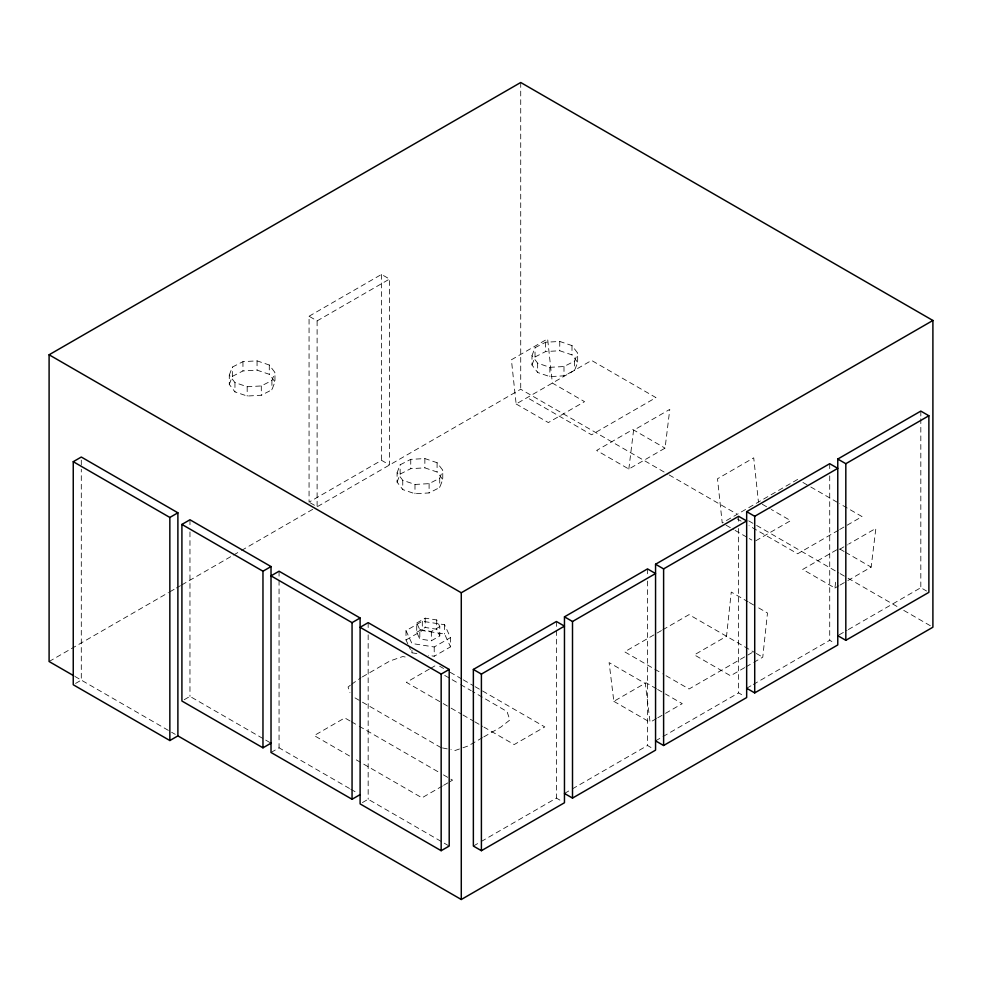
<?xml version="1.0" encoding="UTF-8"?>
<svg xmlns="http://www.w3.org/2000/svg" width="982" height="982" viewBox="0 0 982 982"><rect width="100%" height="100%" fill="white"/><g stroke="black" fill="none" stroke-linecap="round" stroke-linejoin="round"><path stroke-width="0.74" stroke-dasharray="4.91 3.68" d="M753.734 662.396L762.756 657.191L767.482 612.989L755.833 606.275M628.836 469.04L633.562 430.3L669.785 409.384L665.059 448.123L628.836 469.04L596.626 450.456L632.85 429.539L665.059 448.123M844.103 551.503L838.947 548.521L802.724 569.437L834.921 588.034L836.013 579.085M847.859 580.558L871.144 567.117L875.87 528.377L848.706 544.065M229.285 375.087L232.341 367.096L242.947 361.658L257.063 360.86L269.289 365.009L274.96 372.509L274.96 381.814L271.916 389.805L261.298 395.243L247.182 396.041L234.956 391.892L229.285 384.379L229.285 375.087L234.956 382.587L247.182 386.736L261.298 385.951L271.916 380.513L274.96 372.509M229.285 384.379L232.341 376.388L232.341 367.096M397.084 472.796L400.14 464.793L410.746 459.355L424.862 458.569L437.088 462.718L442.759 470.218L442.759 479.511L439.715 487.514L429.097 492.939L414.981 493.737L402.755 489.588L397.084 482.088L397.084 472.796L402.755 480.296L414.981 484.445L429.097 483.647L439.715 478.209L442.759 470.218M397.084 482.088L400.14 474.085L400.14 464.793M531.974 355.668L535.03 347.677L545.636 342.239L559.752 341.454L571.99 345.59L577.662 353.103L577.662 362.395L574.605 370.398L563.987 375.824L549.871 376.622L537.645 372.473L531.974 364.973L531.974 355.668L537.645 363.18L549.871 367.329L563.987 366.532L574.605 361.094L577.662 353.103M531.974 364.973L535.03 356.969L535.03 347.677M350.341 685.24L348.082 687.007L349.973 692.654M351.458 684.356L361.032 677.666M309.06 316.241L381.507 274.42L389.559 279.06L389.559 464.965L381.507 460.312L309.06 502.146L309.06 316.241L317.112 320.893L389.559 279.06M49.1 661.524L168.511 592.588M169.837 591.815L175.14 588.758M176.465 587.985L180.455 585.689M181.78 584.928L232.194 555.812M233.52 555.051L240.16 551.221M241.486 550.46L313.123 509.093M310.214 502.809L317.112 506.798L520.718 389.24L667.834 474.171M516.139 403.983L548.337 422.567L584.56 401.65L552.363 383.066L547.625 338.864L511.401 359.78L516.139 403.983L591.569 360.431L655.964 397.612L591.569 434.793L527.162 397.612M75.553 683.435L81.297 680.121L81.297 469.261M184.223 699.7L189.968 696.385L264.367 739.336M416.724 623.03L425.181 618.157L436.708 619.949L439.789 626.602L439.789 635.906L431.344 640.78L419.805 638.987L416.724 632.322L416.724 623.03L419.805 629.695L419.805 638.987M407.788 643.811L406.008 639.957L406.008 630.665L422.309 621.262L444.564 624.712L450.517 637.563L450.517 646.856L434.216 656.258L428.275 655.338M416.724 632.322L425.181 627.449L436.708 629.241L439.789 635.906M406.008 639.957L422.309 630.554L444.564 634.004L450.517 646.856M419.805 629.695L431.344 631.475L439.789 626.602M362.346 676.905L389.866 661.009L402.792 656.528L407.027 657.375M406.008 630.665L411.949 643.517L434.216 646.966L450.517 637.563M271.02 752.47L279.06 747.818L349.482 788.472M429.343 669.086L406.401 682.33L441.9 702.83M430.619 668.349L435.713 665.415M797.654 479.412L722.224 522.964L717.498 478.762L753.722 457.845L758.448 502.048M755.723 540.812L790.645 520.644L771.324 509.486M362.407 802.576L368.164 799.262L449.204 846.054M661.438 630.567L624.638 651.815L661.438 673.063M662.752 629.806L689.045 614.634L754.986 652.711M838.395 530.255L797.654 553.774L749.033 525.701M839.708 529.494L862.049 516.593L839.708 503.692M482.493 737.666L468.083 745.989L455.157 750.469L450.922 749.622M483.807 736.905L500.845 727.073L509.867 719.99L507.031 711.533L472.538 691.475M839.647 549.294L847.417 544.801M442.379 786.03L421.99 797.814L353.63 758.337M443.655 785.305L448.749 782.359M450.026 781.623L452.579 780.15L440.746 773.313M656.492 718.542L650.059 722.261L645.334 683.521L609.11 662.604L613.836 701.344L646.033 682.748L656.381 688.726M834.921 588.034L838.8 585.788M840.101 585.039L846.57 581.307M752.126 652.576L689.045 688.996L662.752 673.824M657.78 717.793L664.225 714.074M665.514 713.337L682.257 703.664L665.44 693.955M744.724 667.6L730.559 675.776L694.335 654.871L726.533 636.275L731.259 592.072L748.075 601.794M746.013 666.864L752.445 663.145M473.361 846.054L479.952 842.249M481.266 841.488L556.413 798.096L562.158 801.422M564.466 793.456L571.058 789.651M572.371 788.89L647.519 745.498L653.263 748.824M655.559 740.858L738.624 692.899L744.368 696.226M746.664 688.259L751.942 685.215M753.255 684.454L829.716 640.301L834.319 642.964M839.094 634.9L847 630.334M848.313 629.572L920.821 587.702L926.578 591.029M232.341 376.388L242.947 370.95L257.063 370.153L269.289 374.302L274.96 381.814M535.03 356.969L545.636 351.544L559.752 350.746L571.99 354.895L577.662 362.395M400.14 474.085L410.746 468.66L424.862 467.862L437.088 472.011L442.759 479.511M408.389 645.1L411.949 652.809L417.89 653.73M442.465 747.928L449.51 749.34M802.908 482.444L809.487 486.25M810.801 486.998L838.395 502.931M762.314 504.282L770.048 508.737M845.392 552.24L871.144 567.117M669.159 474.944L736.746 513.967M748.677 520.853L755.305 524.67M756.631 525.444L838.8 572.887M840.126 573.648L846.754 577.477M848.08 578.238L898.444 607.318M903.747 610.374L932.9 627.216M737.2 518.877L741.14 521.147M726.091 525.198L733.824 529.654M735.101 530.403L747.989 537.841M749.278 538.578L751.844 540.063M749.364 602.531L754.544 605.526M756.287 653.46L762.756 657.191M657.67 689.474L664.139 693.206M613.836 701.344L650.059 722.261M439.617 666.189L443.569 668.472M450.137 672.265L461.97 679.09M463.283 679.851L473.803 685.927M475.116 686.688L544.789 726.913L514.2 744.565L483.966 727.11M444.723 675.407L459.294 683.828M460.607 684.589L471.213 690.702M443.213 703.591L449.781 707.384M451.094 708.145L461.614 714.209M462.927 714.97L473.447 721.046M474.76 721.807L482.653 726.361M441.053 747.646L353.385 696.938M350.034 720.948L344.78 717.916L314.191 735.567L352.317 757.588M351.347 721.709L357.927 725.502M359.24 726.263L439.433 772.564M265.705 740.109L271.02 743.178M350.807 789.246L357.46 793.075M74.853 676.402L175.25 734.352M920.821 411.102L920.821 417.19M920.821 418.713L920.821 587.702M829.716 463.7L829.716 469.789M829.716 475.877L829.716 640.301M738.624 516.299L738.624 522.387M738.624 528.476L738.624 692.899M647.519 568.897L647.519 574.986M647.519 581.074L647.519 745.498M574.605 361.094L574.605 370.398M571.99 345.59L571.99 354.895M563.987 366.532L563.987 375.824M559.752 341.454L559.752 350.746M556.413 621.496L556.413 629.106M556.413 630.628L556.413 798.096M549.871 367.329L549.871 376.622M545.636 342.239L545.636 351.544M537.645 363.18L537.645 372.473M520.718 82.5L520.718 389.24M444.564 624.712L444.564 634.004M439.715 478.209L439.715 487.514M437.088 462.718L437.088 472.011M436.708 619.949L436.708 629.241M434.216 646.966L434.216 656.258M431.344 631.475L431.344 640.78M429.097 483.647L429.097 492.939M425.181 618.157L425.181 627.449M424.862 458.569L424.862 467.862M422.309 621.262L422.309 630.554M414.981 484.445L414.981 493.737M411.949 650.158L411.949 652.809M410.746 459.355L410.746 468.66M402.755 480.296L402.755 489.588M381.507 274.42L381.507 460.312M368.164 622.649L368.164 628.738M368.164 634.838L368.164 799.262M317.112 320.893L317.112 506.798M279.06 571.217L279.06 578.828M279.06 580.35L279.06 747.818M271.916 380.513L271.916 389.805M269.289 365.009L269.289 374.302M261.298 385.951L261.298 395.243M257.063 360.86L257.063 370.153M247.182 386.736L247.182 396.041M242.947 361.658L242.947 370.95M234.956 382.587L234.956 391.892M189.968 519.773L189.968 525.861M189.968 531.949L189.968 696.385M81.297 460.092L81.297 467.727"/><path stroke-width="1.47" d="M73.576 675.653L49.1 661.524L49.1 354.784L520.718 82.5L932.9 320.476L932.9 627.216L461.282 899.5L177.889 735.886L169.849 740.526L73.245 684.761L73.245 461.687L81.297 457.035L177.889 512.8L177.889 735.886M73.245 461.687L169.849 517.453L177.889 512.8M271.02 743.178L262.967 747.818L181.915 701.025L181.915 524.425L189.968 519.773L271.02 566.565L271.02 752.47L352.059 799.262L360.112 794.61M181.915 524.425L262.967 571.217L271.02 566.565M360.112 618.009L279.06 571.217L271.02 575.857L352.059 622.649L360.112 618.009L360.112 803.902L441.163 850.694L449.204 846.054L449.204 669.442L368.164 622.649L360.112 627.302L441.163 674.094L449.204 669.442M49.1 354.784L461.282 592.76L932.9 320.476M473.361 669.442L556.413 621.496L564.466 626.135L481.401 674.094L473.361 669.442L473.361 846.054L481.401 850.694L564.466 802.748L564.466 616.843L647.519 568.897L655.559 573.549L572.506 621.496L564.466 616.843M655.559 564.245L738.624 516.299L746.664 520.951L663.611 568.897L655.559 564.245L655.559 750.15L572.506 798.096L564.466 793.456M746.664 511.647L829.716 463.7L837.769 468.353L754.716 516.299L746.664 511.647L746.664 697.551L663.611 745.498L655.559 740.858M746.664 688.259L754.716 692.899L837.769 644.953L837.769 459.048L920.821 411.102L928.874 415.754L928.874 592.355L845.821 640.301L837.769 635.661M837.769 459.048L845.821 463.7L928.874 415.754M845.821 463.7L845.821 640.301M754.716 516.299L754.716 692.899M663.611 568.897L663.611 745.498M572.506 621.496L572.506 798.096M481.401 674.094L481.401 850.694M461.282 592.76L461.282 899.5M441.163 674.094L441.163 850.694M352.059 622.649L352.059 799.262M262.967 571.217L262.967 747.818M169.849 517.453L169.849 740.526"/></g></svg>
